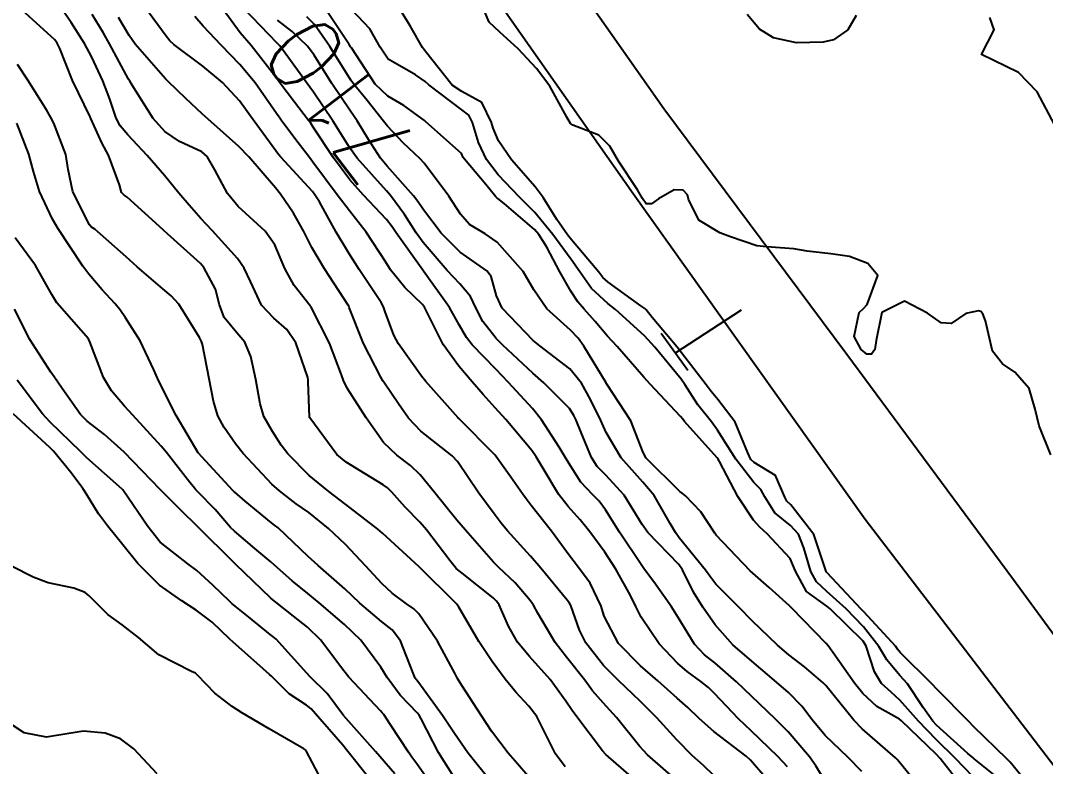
# Model space of a CAD drawing. Header units: metres. Extents: x 298520 to 308411, y 7433745 to 7450750.
# Drawn here: x 300115.2 to 300170.5, y 7449131.2 to 7449171.5 of the extents above; entities that cross this region are included whole.
import ezdxf
from ezdxf.enums import TextEntityAlignment as Align

# ---------------------------------------------------------------- set-up
doc = ezdxf.new("R2010")
doc.units = ezdxf.units.M
doc.header["$LTSCALE"] = 10
for name, color, linetype in [('Cotas', 45, 'Continuous'), ('Curvas de Nivel 1m', 11, 'Continuous'), ('Curvas de Nivel 5m', 15, 'Continuous'), ('Linha Férrea', 251, 'TRACKS'), ('Pórtico', 62, 'Continuous')]:
    doc.layers.add(name, color=color, linetype=linetype)
doc.styles.add('Style-STANDARD', font='STANDARD.shx')
doc.linetypes.add('TRACKS', pattern='A,0.15,[130,ltypeshp.shx,S=0.25,R=0,X=0,Y=0],0.15', length=0.3)

msp = doc.modelspace()

# ---------------------------------------------------------------- linework, layer by layer
at = {"layer": 'Curvas de Nivel 1m', "flags": 128}
for points, elevation in [([(300144.626, 7449131.214), (300144.111, 7449131.915), (300143.571, 7449132.998), (300143.099, 7449133.926), (300142.669, 7449134.49), (300141.966, 7449135.231), (300141.39, 7449135.949), (300140.697, 7449136.895), (300139.972, 7449137.967), (300138.887, 7449139.822), (300138.789, 7449139.979), (300138.734, 7449140.042), (300136.753, 7449142), (300134.78, 7449143.814), (300134.524, 7449144.033), (300132.796, 7449145.369), (300131.883, 7449146.059), (300130.816, 7449146.924), (300129.662, 7449148.088), (300129.314, 7449148.569), (300128.845, 7449149.298), (300128.374, 7449150.105), (300128.17, 7449150.796), (300127.938, 7449152.109), (300127.667, 7449153.337), (300127.355, 7449154.115), (300126.908, 7449154.613), (300126.224, 7449155.439), (300125.977, 7449156.134), (300125.761, 7449156.968), (300125.136, 7449158.138), (300124.946, 7449158.356), (300123.176, 7449159.961), (300122.972, 7449160.141), (300122.942, 7449160.17), (300120.99, 7449161.931), (300120.841, 7449162.042), (300120.689, 7449162.195), (300120.588, 7449162.607), (300119.984, 7449164.206), (300119.646, 7449164.828), (300119.042, 7449166.173), (300119.023, 7449166.22), (300118.999, 7449166.265), (300118.051, 7449168.23), (300117.368, 7449169.958), (300117.231, 7449170.239), (300117.095, 7449170.42), (300115.322, 7449172.047)], 702), ([(300148.617, 7449130.317), (300146.824, 7449131.878), (300146.636, 7449132.078), (300145.253, 7449133.901), (300145.007, 7449134.246), (300144.671, 7449134.761), (300143.811, 7449135.919), (300142.701, 7449137.16), (300142.063, 7449137.94), (300141.569, 7449138.795), (300141.065, 7449139.955), (300140.93, 7449140.152), (300140.737, 7449140.33), (300139.075, 7449141.651), (300138.752, 7449141.91), (300138.686, 7449141.981), (300138.399, 7449142.343), (300137.139, 7449143.996), (300136.787, 7449144.404), (300135.999, 7449145.216), (300135.278, 7449146.023), (300135.037, 7449146.258), (300134.807, 7449146.426), (300133.836, 7449147.016), (300132.819, 7449147.638), (300132.316, 7449148.055), (300130.853, 7449150.033), (300130.836, 7449150.053), (300130.835, 7449150.07), (300130.77, 7449151.969), (300130.759, 7449152.072), (300130.736, 7449152.211), (300130.106, 7449154.082), (300129.614, 7449154.793), (300128.916, 7449155.413), (300128.243, 7449156.107), (300127.653, 7449157.395), (300127.316, 7449158.116), (300126.95, 7449158.62), (300125.584, 7449160.134), (300124.979, 7449160.78), (300124.341, 7449161.504), (300123.793, 7449162.158), (300123.007, 7449163.097), (300122.082, 7449164.179), (300121.034, 7449165.303), (300120.623, 7449165.781), (300120.412, 7449166.199), (300120.066, 7449167.218), (300119.685, 7449168.211), (300119.083, 7449169.527), (300118.701, 7449170.224), (300117.975, 7449171.361), (300117.365, 7449172.237)], 703), ([(300156.164, 7449129.774), (300154.631, 7449131.563), (300154.387, 7449131.792), (300152.652, 7449133.11), (300151.858, 7449133.822), (300151.242, 7449134.405), (300150.674, 7449134.921), (300149.635, 7449135.85), (300148.695, 7449136.664), (300147.511, 7449137.872), (300146.727, 7449139.332), (300146.609, 7449139.759), (300146.568, 7449139.882), (300145.972, 7449141.118), (300145.404, 7449141.9), (300144.765, 7449142.718), (300143.89, 7449143.919), (300142.797, 7449145.309), (300142.524, 7449145.658), (300142.321, 7449145.937), (300141.693, 7449146.828), (300140.886, 7449147.959), (300140.824, 7449148.035), (300138.905, 7449149.979), (300138.879, 7449150.006), (300138.853, 7449150.037), (300137.105, 7449151.998), (300136.877, 7449152.288), (300135.64, 7449154.019), (300135.377, 7449154.493), (300134.92, 7449155.759), (300134.824, 7449156.031), (300134.694, 7449156.264), (300133.517, 7449158.044), (300132.956, 7449158.916), (300132.271, 7449160.057), (300131.373, 7449161.682), (300131.131, 7449162.069), (300130.996, 7449162.246), (300129.294, 7449164.096), (300129.171, 7449164.244), (300129.026, 7449164.437), (300127.795, 7449166.112), (300127.053, 7449167.141), (300126.142, 7449168.129), (300125.076, 7449168.994), (300123.513, 7449170.164), (300123.294, 7449170.366), (300123.097, 7449170.624), (300121.953, 7449172.182)], 706), ([(300158.62, 7449130.496), (300158.153, 7449131.272), (300157.813, 7449131.752), (300156.653, 7449133.095), (300155.98, 7449133.777), (300154.675, 7449135.026), (300153.87, 7449135.798), (300152.693, 7449136.813), (300152.136, 7449137.257), (300151.613, 7449137.826), (300150.724, 7449139.271), (300150.366, 7449139.844), (300149.412, 7449141.187), (300148.911, 7449141.858), (300148.756, 7449142.072), (300147.56, 7449143.872), (300146.795, 7449145.079), (300146.454, 7449145.54), (300146.111, 7449145.89), (300145.477, 7449146.567), (300144.82, 7449147.584), (300144.631, 7449147.912), (300144.3, 7449148.446), (300143.352, 7449149.925), (300142.859, 7449150.533), (300141.576, 7449151.943), (300140.884, 7449152.666), (300139.602, 7449153.97), (300139.298, 7449154.366), (300138.914, 7449155.059), (300138.38, 7449155.985), (300136.991, 7449157.951), (300136.954, 7449158), (300135.514, 7449160.022), (300135.294, 7449160.343), (300134.98, 7449160.737), (300133.743, 7449162.043), (300133.005, 7449162.877), (300132.128, 7449164.059), (300131.039, 7449165.72), (300130.898, 7449165.928), (300130.787, 7449166.074), (300130.028, 7449167.061), (300129.242, 7449168.097), (300129.066, 7449168.335), (300127.68, 7449170.114), (300127.1, 7449170.795), (300126.128, 7449172.13)], 708), ([(300160.625, 7449130.963), (300159.869, 7449131.728), (300158.65, 7449132.91), (300157.956, 7449133.751), (300157.398, 7449134.487), (300156.677, 7449135.219), (300156.036, 7449135.776), (300154.694, 7449136.918), (300153.679, 7449137.8), (300152.719, 7449138.868), (300152.048, 7449139.82), (300151.554, 7449140.641), (300150.956, 7449141.837), (300150.757, 7449142.12), (300149.089, 7449143.857), (300148.787, 7449144.285), (300147.808, 7449145.87), (300146.813, 7449146.936), (300146.345, 7449147.414), (300146.053, 7449147.892), (300145.492, 7449149.251), (300145.22, 7449149.904), (300145.102, 7449150.153), (300144.859, 7449150.533), (300143.471, 7449151.924), (300142.881, 7449152.443), (300141.268, 7449153.946), (300140.907, 7449154.321), (300140.177, 7449155.223), (300139.812, 7449155.967), (300139.529, 7449156.571), (300138.936, 7449157.259), (300138.262, 7449157.987), (300136.965, 7449159.498), (300136.596, 7449160.006), (300135.967, 7449161), (300135.205, 7449162.027), (300134.997, 7449162.272), (300133.403, 7449164.046), (300133.028, 7449164.556), (300132.093, 7449166.06), (300131.058, 7449167.592), (300130.858, 7449167.87), (300130.701, 7449168.075), (300129.668, 7449169.507), (300129.239, 7449170.098), (300129.166, 7449170.171), (300129.094, 7449170.238), (300127.298, 7449172.118)], 709), ([(300166.623, 7449130.69), (300165.688, 7449131.659), (300164.648, 7449132.686), (300163.688, 7449133.68), (300162.674, 7449134.809), (300162.217, 7449135.236), (300161.699, 7449135.705), (300161.31, 7449136.332), (300160.87, 7449137.717), (300160.707, 7449137.982), (300158.931, 7449139.738), (300158.734, 7449139.885), (300157.649, 7449140.663), (300157.059, 7449141.765), (300156.763, 7449142.454), (300155.516, 7449143.779), (300155.131, 7449144.13), (300154.79, 7449144.517), (300153.943, 7449145.799), (300152.949, 7449147.681), (300152.873, 7449147.809), (300152.824, 7449147.871), (300151.068, 7449149.837), (300150.976, 7449149.96), (300150.856, 7449150.11), (300149.207, 7449151.857), (300148.878, 7449152.226), (300147.425, 7449153.875), (300146.908, 7449154.432), (300146.251, 7449155.225), (300145.655, 7449155.899), (300145.318, 7449156.295), (300144.932, 7449156.866), (300144.334, 7449157.916), (300143.638, 7449159.248), (300143.202, 7449159.928), (300142.975, 7449160.187), (300141.335, 7449161.601), (300140.992, 7449161.859), (300140.938, 7449161.896), (300140.89, 7449161.952), (300140.351, 7449162.612), (300139.189, 7449163.978), (300139.129, 7449164.083), (300139.026, 7449164.301), (300137.116, 7449165.999), (300137.044, 7449166.065), (300135.919, 7449166.885), (300135.056, 7449167.377), (300134.373, 7449168.037), (300133.092, 7449169.984), (300133.048, 7449170.05), (300132.967, 7449170.179), (300131.723, 7449172.064)], 712), ([(300167.77, 7449130.779), (300166.699, 7449131.649), (300166.634, 7449131.696), (300166.355, 7449131.935), (300164.66, 7449133.458), (300164.46, 7449133.672), (300163.931, 7449134.417), (300163.098, 7449135.686), (300162.687, 7449136.143), (300161.979, 7449136.984), (300161.548, 7449137.707), (300160.719, 7449138.769), (300159.78, 7449139.73), (300158.742, 7449140.675), (300158.184, 7449141.185), (300157.873, 7449141.753), (300157.495, 7449143.03), (300157.214, 7449143.756), (300156.788, 7449144.221), (300155.936, 7449144.914), (300155.398, 7449145.781), (300155.187, 7449146.165), (300154.811, 7449146.553), (300153.825, 7449147.8), (300152.846, 7449149.371), (300152.516, 7449149.815), (300151.781, 7449150.745), (300151.076, 7449151.837), (300150.877, 7449152.122), (300149.467, 7449153.854), (300148.909, 7449154.459), (300147.339, 7449155.876), (300146.926, 7449156.203), (300146.051, 7449157.01), (300145.421, 7449157.903), (300144.953, 7449158.578), (300143.956, 7449159.92), (300142.985, 7449161.101), (300142.171, 7449161.938), (300141.011, 7449163.135), (300140.382, 7449163.96), (300139.947, 7449164.881), (300139.633, 7449165.971), (300139.428, 7449166.355), (300139.05, 7449166.646), (300137.281, 7449167.998), (300137.066, 7449168.182), (300136.551, 7449168.528), (300135.083, 7449169.381), (300134.652, 7449170.034), (300134.088, 7449171.02), (300133.113, 7449172.036)], 713), ([(300170.141, 7449129.605), (300168.631, 7449131.463), (300168.554, 7449131.543), (300168.473, 7449131.622), (300166.659, 7449133.39), (300166.395, 7449133.653), (300164.68, 7449135.41), (300164.43, 7449135.673), (300162.7, 7449137.387), (300162.562, 7449137.553), (300162.457, 7449137.694), (300160.731, 7449139.579), (300160.596, 7449139.721), (300158.752, 7449141.673), (300158.721, 7449141.709), (300158.704, 7449141.741), (300158.686, 7449141.808), (300158.037, 7449143.747), (300156.799, 7449145.336), (300156.583, 7449145.546), (300156.472, 7449145.765), (300155.968, 7449146.926), (300154.821, 7449147.634), (300154.652, 7449147.792), (300154.477, 7449148.145), (300153.793, 7449149.801), (300152.865, 7449151.023), (300152.506, 7449151.452), (300152.234, 7449151.82), (300150.899, 7449153.549), (300150.661, 7449153.842), (300149.322, 7449155.453), (300149.003, 7449155.859), (300148.924, 7449155.935), (300148.717, 7449156.07), (300146.938, 7449157.358), (300146.666, 7449157.61), (300146.439, 7449157.888), (300144.969, 7449159.633), (300144.749, 7449159.912), (300144.169, 7449160.731), (300143.445, 7449161.925), (300143.001, 7449162.496), (300141.732, 7449163.943), (300141.033, 7449164.976), (300140.739, 7449165.654), (300140.66, 7449165.956), (300140.125, 7449167.035), (300139.059, 7449167.627), (300138.529, 7449167.985), (300137.09, 7449169.788), (300136.936, 7449170.002), (300136.265, 7449171.173), (300135.738, 7449172.014)], 714), ([(300150.62, 7449130.507), (300149.071, 7449131.856), (300148.64, 7449132.321), (300147.39, 7449133.873), (300146.671, 7449134.659), (300146.106, 7449135.317), (300145.688, 7449135.895), (300144.701, 7449137.129), (300144.088, 7449137.916), (300143.147, 7449139.508), (300142.911, 7449139.928), (300142.735, 7449140.188), (300141.938, 7449141.136), (300141.054, 7449141.955), (300140.757, 7449142.245), (300139.249, 7449143.975), (300138.788, 7449144.523), (300137.59, 7449145.992), (300136.812, 7449146.954), (300136.279, 7449147.47), (300135.539, 7449148.019), (300134.833, 7449148.703), (300133.887, 7449150.04), (300132.869, 7449151.642), (300132.676, 7449152.052), (300132.569, 7449152.362), (300131.911, 7449154.06), (300130.922, 7449156.007), (300130.898, 7449156.045), (300130.871, 7449156.071), (300130.016, 7449157.166), (300129.513, 7449158.091), (300128.962, 7449159.373), (300128.447, 7449160.105), (300126.986, 7449161.442), (300126.407, 7449162.126), (300125.725, 7449163.42), (300125.31, 7449164.137), (300125.025, 7449164.374), (300123.818, 7449164.946), (300123.036, 7449165.47), (300122.404, 7449166.176), (300121.27, 7449167.979), (300121.135, 7449168.189), (300121.065, 7449168.308), (300120.05, 7449170.206), (300119.71, 7449170.822), (300119.109, 7449171.791)], 704), ([(300156.627, 7449131.21), (300156.094, 7449131.775), (300154.654, 7449133.163), (300153.986, 7449133.797), (300152.677, 7449135.175), (300152.355, 7449135.491), (300151.945, 7449135.821), (300151.216, 7449136.36), (300150.693, 7449136.805), (300149.698, 7449137.85), (300148.727, 7449139.292), (300148.439, 7449139.863), (300148.147, 7449140.458), (300147.361, 7449141.874), (300146.767, 7449142.793), (300145.956, 7449143.892), (300145.43, 7449144.541), (300144.796, 7449145.252), (300144.273, 7449145.915), (300143.433, 7449147.308), (300143.066, 7449147.928), (300142.828, 7449148.266), (300141.431, 7449149.944), (300140.859, 7449150.569), (300140.197, 7449151.291), (300139.608, 7449151.969), (300138.885, 7449152.818), (300138.052, 7449153.989), (300137.172, 7449155.746), (300137.038, 7449155.999), (300136.924, 7449156.14), (300135.976, 7449157.057), (300135.2, 7449158.026), (300134.949, 7449158.424), (300133.884, 7449160.041), (300132.984, 7449161.192), (300132.328, 7449162.057), (300131.019, 7449163.825), (300130.827, 7449164.073), (300130.042, 7449165.094), (300129.307, 7449166.096), (300129.194, 7449166.247), (300129.046, 7449166.453), (300127.895, 7449168.112), (300127.077, 7449169.092), (300126.062, 7449170.13), (300125.103, 7449171.154), (300124.64, 7449171.679)], 707), ([(300165.704, 7449130.577), (300164.85, 7449131.668), (300164.636, 7449131.896), (300162.776, 7449133.689), (300162.664, 7449133.775), (300161.436, 7449134.474), (300160.677, 7449135.169), (300160.242, 7449135.724), (300159.076, 7449137.36), (300158.815, 7449137.739), (300158.705, 7449137.872), (300156.846, 7449139.768), (300156.792, 7449139.828), (300156.734, 7449139.901), (300155.636, 7449140.889), (300154.752, 7449141.655), (300154.609, 7449141.791), (300152.781, 7449143.702), (300152.705, 7449143.811), (300151.945, 7449144.973), (300151.112, 7449145.835), (300150.933, 7449145.967), (300150.805, 7449146.066), (300149.003, 7449147.858), (300148.827, 7449148.159), (300148.164, 7449149.867), (300146.873, 7449151.856), (300146.865, 7449151.872), (300146.839, 7449151.915), (300145.628, 7449153.899), (300145.332, 7449154.328), (300144.912, 7449154.771), (300143.637, 7449155.923), (300142.933, 7449156.94), (300142.362, 7449157.936), (300140.966, 7449159.517), (300140.308, 7449159.96), (300139.47, 7449160.464), (300138.983, 7449161.02), (300138.352, 7449161.986), (300137.02, 7449163.779), (300136.807, 7449164.003), (300135.881, 7449164.867), (300135.04, 7449165.765), (300134.83, 7449166.032), (300133.953, 7449167.142), (300133.215, 7449168.048), (300133.066, 7449168.256), (300131.931, 7449170.062), (300131.105, 7449171.257), (300130.698, 7449171.666)], 711), ([(300160.318, 7449171.728), (300159.878, 7449170.959), (300159.1, 7449170.425), (300158.545, 7449170.299), (300157.098, 7449170.263), (300155.859, 7449170.537), (300155.105, 7449171.002), (300154.442, 7449171.797)], 716), ([(300171.045, 7449165.816), (300170.091, 7449167.61), (300169.078, 7449168.656), (300167.093, 7449169.64), (300167.774, 7449170.965), (300167.536, 7449171.636)], 716), ([(300142.621, 7449130.733), (300142.06, 7449131.372), (300141.546, 7449131.946), (300140.651, 7449133.143), (300140.106, 7449133.966), (300139.055, 7449135.601), (300138.819, 7449135.979), (300138.687, 7449136.227), (300137.741, 7449137.99), (300136.728, 7449139.462), (300136.456, 7449139.73), (300136.068, 7449140.01), (300135.291, 7449140.574), (300134.744, 7449141.097), (300133.881, 7449142.039), (300132.77, 7449143.198), (300131.864, 7449144.059), (300130.791, 7449144.927), (300130.119, 7449145.403), (300129.208, 7449146.094), (300128.808, 7449146.458), (300127.256, 7449148.116), (300126.838, 7449148.637), (300126.231, 7449149.513), (300125.883, 7449150.135), (300125.653, 7449150.931), (300125.428, 7449152.142), (300125.058, 7449153.99), (300125.005, 7449154.148), (300124.975, 7449154.22), (300124.905, 7449154.375), (300123.79, 7449156.161), (300123.379, 7449156.615), (300122.931, 7449156.99), (300121.532, 7449158.184), (300120.951, 7449158.726), (300119.258, 7449160.216), (300119.083, 7449160.327), (300118.975, 7449160.443), (300118.075, 7449162.229), (300117.811, 7449163.432), (300117.697, 7449164.233), (300117.04, 7449165.935), (300116.88, 7449166.242), (300116.64, 7449166.651), (300115.644, 7449168.254), (300115.075, 7449169.095)], 701), ([(300138.62, 7449130.678), (300137.793, 7449131.988), (300136.853, 7449133.806), (300136.746, 7449133.999), (300136.664, 7449134.102), (300135.729, 7449135.07), (300135.032, 7449136.025), (300134.691, 7449136.589), (300133.601, 7449138.041), (300132.721, 7449138.887), (300131.35, 7449140.064), (300130.738, 7449140.566), (300129.908, 7449141.246), (300128.953, 7449142.097), (300128.755, 7449142.272), (300127.893, 7449142.981), (300126.78, 7449143.914), (300126.577, 7449144.123), (300125.739, 7449145.083), (300124.802, 7449146.042), (300124.7, 7449146.151), (300124.256, 7449146.71), (300123.122, 7449148.167), (300122.836, 7449148.513), (300121.301, 7449150.186), (300120.858, 7449150.666), (300120.152, 7449151.487), (300119.714, 7449152.207), (300118.98, 7449154.141), (300118.952, 7449154.219), (300118.934, 7449154.251), (300118.904, 7449154.289), (300117.212, 7449156.237), (300116.927, 7449156.69), (300116.06, 7449158.249), (300114.965, 7449159.751)], 699), ([(300137.588, 7449129.99), (300136.627, 7449131.37), (300136.364, 7449131.738), (300136.168, 7449132.007), (300135.196, 7449133.481), (300134.837, 7449134.027), (300134.76, 7449134.125), (300134.665, 7449134.233), (300132.963, 7449136.047), (300132.688, 7449136.389), (300131.436, 7449138.063), (300130.72, 7449138.751), (300129.974, 7449139.33), (300129.012, 7449140.096), (300128.86, 7449140.224), (300128.735, 7449140.333), (300126.868, 7449142.119), (300126.755, 7449142.228), (300124.802, 7449144.15), (300123.892, 7449145.059), (300122.803, 7449146.146), (300122.778, 7449146.17), (300120.833, 7449148.19), (300119.773, 7449149.137), (300118.849, 7449149.86), (300118.484, 7449150.224), (300117.486, 7449151.614), (300117.063, 7449152.238), (300116.877, 7449152.506), (300115.747, 7449154.252), (300114.919, 7449155.901)], 698), ([(300135.43, 7449130.827), (300134.63, 7449131.77), (300134.398, 7449132.032), (300132.662, 7449133.985), (300132.614, 7449134.051), (300131.78, 7449135.17), (300130.878, 7449136.068), (300130.686, 7449136.259), (300129.028, 7449138.095), (300128.86, 7449138.243), (300128.715, 7449138.354), (300127.543, 7449139.294), (300126.731, 7449139.949), (300126.637, 7449140.027), (300126.529, 7449140.123), (300125.621, 7449141.016), (300124.749, 7449141.807), (300124.263, 7449142.155), (300122.77, 7449143.332), (300122.109, 7449144.177), (300120.802, 7449146.098), (300120.765, 7449146.153), (300120.728, 7449146.191), (300118.828, 7449147.885), (300118.473, 7449148.224), (300116.848, 7449149.796), (300116.435, 7449150.244), (300115.068, 7449152.061)], 697), ([(300134.041, 7449130.613), (300132.911, 7449132.047), (300132.638, 7449132.376), (300131.155, 7449134.073), (300130.926, 7449134.337), (300130.668, 7449134.54), (300129.734, 7449135.145), (300128.779, 7449136.099), (300128.684, 7449136.199), (300127.993, 7449136.808), (300126.71, 7449137.937), (300126.519, 7449138.123), (300125.591, 7449139.007), (300124.728, 7449139.663), (300123.945, 7449140.158), (300122.741, 7449141.009), (300121.571, 7449142.182), (300120.768, 7449143.181), (300119.94, 7449144.203), (300119.445, 7449144.866), (300118.8, 7449145.91), (300118.601, 7449146.222), (300117.971, 7449147.073), (300117.017, 7449148.238), (300116.835, 7449148.432), (300114.853, 7449150.26)], 696), ([(300122.62, 7449130.842), (300121.357, 7449132.183), (300120.641, 7449132.721), (300119.811, 7449133.037), (300118.647, 7449133.145), (300117.857, 7449133.015), (300116.642, 7449132.819), (300115.44, 7449133.048), (300114.656, 7449133.559)], 694)]:
    msp.add_lwpolyline(points, dxfattribs=dict(at, elevation=elevation))
at = {"layer": 'Curvas de Nivel 5m', "flags": 128}
for points, elevation in [([(300170.83, 7449148.046), (300170.196, 7449149.607), (300169.975, 7449150.496), (300169.65, 7449151.612), (300168.882, 7449152.49), (300168.213, 7449152.956), (300167.685, 7449153.638), (300167.296, 7449155.265), (300167.153, 7449155.647), (300167.05, 7449155.774), (300166.924, 7449155.806), (300166.246, 7449155.657), (300165.456, 7449155.123), (300164.918, 7449155.165), (300164.176, 7449155.677), (300162.929, 7449156.329), (300161.715, 7449155.708), (300161.405, 7449154.21), (300161.324, 7449153.714), (300161.151, 7449153.464), (300160.899, 7449153.469), (300160.604, 7449153.723), (300160.221, 7449154.416), (300160.492, 7449155.724), (300160.714, 7449155.934), (300160.927, 7449156.143), (300161.499, 7449157.712), (300160.953, 7449158.366), (300159.958, 7449158.73), (300158.96, 7449158.888), (300157.688, 7449159.027), (300156.964, 7449159.142), (300155.488, 7449159.26), (300154.966, 7449159.304), (300153.545, 7449159.804), (300152.975, 7449160.021), (300151.844, 7449160.69), (300151.288, 7449161.836), (300151.226, 7449162.067), (300150.998, 7449162.316), (300150.513, 7449162.329), (300149.658, 7449161.853), (300149.277, 7449161.57), (300148.99, 7449161.575), (300148.806, 7449161.862), (300148.529, 7449162.336), (300147.507, 7449163.875), (300147.031, 7449164.689), (300146.435, 7449165.287), (300145.042, 7449165.821), (300144.911, 7449165.911), (300144.708, 7449166.252), (300143.808, 7449167.923), (300143.077, 7449168.868), (300142.088, 7449169.94), (300141.102, 7449170.835), (300140.533, 7449171.384), (300140.269, 7449171.963)], 715), ([(300152.622, 7449130.761), (300152.088, 7449131.279), (300151.486, 7449131.827), (300150.645, 7449132.669), (300149.57, 7449133.851), (300148.672, 7449134.763), (300147.502, 7449135.872), (300146.695, 7449136.671), (300145.736, 7449137.895), (300145.405, 7449138.585), (300144.929, 7449139.907), (300144.863, 7449140.037), (300144.736, 7449140.196), (300143.315, 7449141.924), (300142.763, 7449142.576), (300141.509, 7449143.949), (300141.179, 7449144.346), (300140.792, 7449144.859), (300139.976, 7449145.968), (300138.82, 7449147.688), (300138.539, 7449147.983), (300136.843, 7449149.324), (300136.181, 7449150.01), (300135.634, 7449150.792), (300134.872, 7449151.908), (300134.795, 7449152.031), (300134.676, 7449152.232), (300133.741, 7449154.042), (300132.978, 7449155.994), (300132.955, 7449156.05), (300132.924, 7449156.108), (300131.638, 7449158.063), (300130.96, 7449159.229), (300130.522, 7449160.077), (300129.966, 7449161.069), (300129.268, 7449162.096), (300128.998, 7449162.434), (300127.557, 7449164.115), (300127.028, 7449164.675), (300125.374, 7449166.137), (300125.046, 7449166.426), (300124.156, 7449167.256), (300123.202, 7449168.168), (300123.065, 7449168.313), (300121.43, 7449170.187), (300121.098, 7449170.66), (300120.536, 7449171.627)], 705), ([(300164.127, 7449129.675), (300162.631, 7449131.504), (300162.542, 7449131.602), (300162.447, 7449131.693), (300160.656, 7449133.266), (300160.195, 7449133.725), (300158.681, 7449135.591), (300158.618, 7449135.676), (300158.554, 7449135.742), (300157.535, 7449136.601), (300156.698, 7449137.261), (300156.083, 7449137.776), (300154.722, 7449139.085), (300154.006, 7449139.797), (300152.746, 7449141.07), (300152.424, 7449141.489), (300152.198, 7449141.818), (300150.779, 7449143.568), (300150.571, 7449143.842), (300150.293, 7449144.34), (300149.425, 7449145.854), (300148.81, 7449146.573), (300147.645, 7449147.872), (300146.843, 7449149.249), (300146.555, 7449149.884), (300145.988, 7449151.017), (300145.503, 7449151.901), (300144.885, 7449152.687), (300143.257, 7449153.926), (300142.906, 7449154.205), (300141.236, 7449155.947), (300140.93, 7449156.611), (300140.643, 7449157.658), (300140.399, 7449157.958), (300138.958, 7449158.97), (300137.93, 7449159.99), (300136.985, 7449161.245), (300136.687, 7449161.701), (300136.453, 7449162.008), (300135.017, 7449163.607), (300134.672, 7449164.034), (300134.023, 7449165.051), (300133.41, 7449166.046), (300133.048, 7449166.574), (300132.033, 7449168.06), (300131.086, 7449169.592), (300130.735, 7449170.075), (300129.891, 7449170.878), (300129.107, 7449171.482)], 710), ([(300140.618, 7449130.43), (300139.368, 7449131.973), (300138.648, 7449133.004), (300138.002, 7449133.987), (300136.681, 7449135.813), (300136.597, 7449135.916), (300136.537, 7449136.002), (300136.42, 7449136.271), (300135.743, 7449138.015), (300135.297, 7449138.599), (300134.723, 7449139.052), (300133.547, 7449140.042), (300132.74, 7449140.806), (300131.306, 7449142.064), (300130.76, 7449142.559), (300129.151, 7449144.094), (300128.939, 7449144.252), (300128.786, 7449144.367), (300127.372, 7449145.539), (300126.802, 7449146.02), (300126.752, 7449146.07), (300126.704, 7449146.121), (300124.833, 7449148.15), (300123.647, 7449150.162), (300122.868, 7449151.692), (300122.636, 7449152.172), (300122.436, 7449152.618), (300121.702, 7449154.182), (300120.915, 7449155.421), (300120.597, 7449155.872), (300120.332, 7449156.199), (300119.658, 7449156.937), (300118.938, 7449157.776), (300118.613, 7449158.223), (300117.913, 7449159.276), (300117.275, 7449160.237), (300116.978, 7449160.744), (300116.269, 7449162.247), (300115.942, 7449163.318), (300115.687, 7449164.253), (300115.04, 7449165.925)], 700), ([(300131.335, 7449130.784), (300130.65, 7449132.08), (300130.633, 7449132.103), (300130.537, 7449132.178), (300128.65, 7449133.269), (300127.22, 7449134.114), (300126.666, 7449134.468), (300125.722, 7449135.183), (300124.799, 7449136.148), (300124.685, 7449136.271), (300124.475, 7449136.363), (300122.699, 7449137.254), (300121.612, 7449138.181), (300120.72, 7449138.868), (300119.958, 7449139.434), (300119.159, 7449140.214), (300118.953, 7449140.435), (300118.737, 7449140.61), (300118.123, 7449140.842), (300116.742, 7449141.131), (300115.934, 7449141.441), (300114.751, 7449142.044)], 695)]:
    msp.add_lwpolyline(points, dxfattribs=dict(at, elevation=elevation))
at = {"layer": 'Linha Férrea', "flags": 128}
for points in [[(298729.261, 7450749.95), (298734.809, 7450730.65), (298742.343, 7450703.451), (298750.119, 7450676.237), (298757.889, 7450649.199), (298765.189, 7450623.712), (298769.985, 7450606.424), (298776.494, 7450583.287), (298783.055, 7450560.248), (298788.164, 7450542.214), (298793.821, 7450521.584), (298798.125, 7450506.606), (298804.386, 7450484.418), (298809.295, 7450466.837), (298814.551, 7450448.858), (298819.559, 7450431.225), (298826.267, 7450408.649), (298831.926, 7450389.314), (298837.135, 7450370.779), (298842.092, 7450352.398), (298847.802, 7450331.823), (298852.149, 7450316.412), (298858.34, 7450294.769), (298862.969, 7450278.965), (298867.952, 7450260.088), (298870.924, 7450249.95), (298873.722, 7450238.982), (298878.355, 7450222.697), (298882.025, 7450210.358), (298885.603, 7450197.651), (298890.189, 7450181.049), (298894.637, 7450166.006), (298898.995, 7450149.812), (298904.361, 7450131.79), (298908.122, 7450117.709), (298911.93, 7450103.946), (298916.104, 7450089.039), (298920.554, 7450073.399), (298923.212, 7450064.319), (298926.468, 7450052.577), (298930.321, 7450038.956), (298934.723, 7450023.223), (298938.252, 7450011.622), (298941.509, 7449999.193), (298944.399, 7449989.651), (298947.701, 7449977.682), (298952.335, 7449961.49), (298956.967, 7449946.581), (298961.92, 7449929.017), (298965.909, 7449915.258), (298970.082, 7449900.905), (298973.936, 7449887.787), (298977.788, 7449874.853), (298981.549, 7449862.469), (298986.366, 7449847.197), (298989.852, 7449836.37), (298994.575, 7449822.337), (298999.437, 7449807.292), (299004.068, 7449794.269), (299008.7, 7449781.657), (299013.057, 7449770.328), (299018.285, 7449757.718), (299022.322, 7449748.037), (299026.817, 7449737.63), (299031.861, 7449726.852), (299036.814, 7449716.896), (299043.096, 7449705.205), (299047.821, 7449696.534), (299054.335, 7449685.572), (299060.664, 7449675.852), (299069.469, 7449663.104), (299077.541, 7449652.872), (299085.429, 7449643.336), (299089.832, 7449637.784), (299098.728, 7449628.561), (299107.993, 7449618.793), (299117.442, 7449610.031), (299127.077, 7449601.223), (299138.453, 7449591.782), (299150.409, 7449582.651), (299162.779, 7449573.982), (299174.004, 7449567.002), (299185.962, 7449560.295), (299199.698, 7449553.222), (299213.253, 7449547.024), (299227.033, 7449541.5), (299241.999, 7449536.525), (299258.424, 7449531.831), (299277.224, 7449527.814), (299295.935, 7449525.032), (299311.589, 7449523.57), (299326.876, 7449522.883), (299340.975, 7449522.747), (299353.572, 7449523.111), (299369.274, 7449524.069), (299382.826, 7449525.211), (299396.609, 7449526.717), (299414.178, 7449529.501), (299430.969, 7449532.603), (299440.142, 7449534.839), (299451.094, 7449537.487), (299469.666, 7449542.917), (299486.963, 7449547.755), (299510.376, 7449554.83), (299531.414, 7449561.037), (299544.903, 7449564.894), (299559.186, 7449569.068), (299590.197, 7449576.665), (299616.417, 7449582.259), (299645.03, 7449585.805), (299675.251, 7449587.635), (299705.522, 7449586.259), (299732.882, 7449582.825), (299762.581, 7449576.088), (299791.888, 7449566.944), (299816.217, 7449556.896), (299840.774, 7449544.781), (299859.676, 7449534.387), (299878.529, 7449521.308), (299897.376, 7449507.135), (299919.538, 7449486.991), (299927.658, 7449478.626), (299947.133, 7449456.962), (299961.499, 7449437.961), (299971.137, 7449424.784), (299981.869, 7449408.322), (299997.595, 7449383.682), (300016.228, 7449354.96), (300035.864, 7449324.687), (300055.136, 7449295.587), (300073.232, 7449268.397), (300085.868, 7449249.95), (300089.501, 7449244.778), (300101.211, 7449227.647), (300111.197, 7449214.14), (300124.752, 7449194.736), (300135.909, 7449179.759), (300148.296, 7449162.129), (300160.805, 7449144.566), (300173.129, 7449128.481), (300185.523, 7449112.088), (300198.402, 7449095.758), (300207.462, 7449083.98), (300220.094, 7449068.515), (300233.468, 7449051.744), (300246.778, 7449035.349), (300263.478, 7449015.076), (300277.526, 7448998.444), (300292.814, 7448981.501), (300306.688, 7448964.856), (300324.623, 7448944.393), (300340.398, 7448926.517), (300357.9, 7448907.843), (300372.755, 7448891.817), (300392.041, 7448871.054), (300410.717, 7448852.066), (300427.475, 7448834.137), (300439.245, 7448822.858), (300454.898, 7448806.525), (300473.448, 7448788.164), (300493.111, 7448768.808), (300511.705, 7448749.95), (300518.198, 7448743.612), (300525.672, 7448735.984), (300530.889, 7448730.361), (300538.141, 7448723.284), (300543.771, 7448717.624), (300548.924, 7448711.903), (300554.778, 7448706.093), (300562.444, 7448698.573), (300570.483, 7448690.198), (300580.06, 7448680.508), (300590.013, 7448670.628), (300599.102, 7448661.391), (300608.565, 7448651.702), (300616.68, 7448643.32), (300625.581, 7448633.859), (300633.62, 7448625.859), (300641.21, 7448617.858), (300649.582, 7448609.897), (300659.386, 7448599.72), (300667.387, 7448591.231), (300676.098, 7448582.784), (300683.871, 7448574.669), (300691.725, 7448567.153), (300703.33, 7448554.876), (300711.744, 7448546.351), (300718.093, 7448539.767), (300726.506, 7448530.983), (300733.153, 7448523.695), (300741.152, 7448514.418), (300747.426, 7448507.242), (300750.054, 7448504.018), (300758.169, 7448493.99), (300764.854, 7448485.238), (300772.251, 7448475.55), (300781.114, 7448462.855), (300788.178, 7448452.147), (300795.99, 7448439.115), (300802.712, 7448427.661), (300809.137, 7448414.665), (300814.959, 7448402.42), (300819.763, 7448391.601), (300824.722, 7448378.533), (300829.079, 7448366.59), (300833.249, 7448353.858), (300836.592, 7448342.438), (300839.822, 7448330.572), (300842.678, 7448317.912), (300845.758, 7448304.202), (300848.387, 7448291.169), (300849.927, 7448279.903), (300851.843, 7448266.756), (300852.632, 7448254.174), (300852.974, 7448249.95), (300853.718, 7448237.64), (300853.896, 7448226.066), (300854.164, 7448215.145), (300853.836, 7448203.832), (300853.598, 7448192.905), (300852.795, 7448182.25), (300851.991, 7448170.79), (300850.801, 7448159.302), (300849.223, 7448146.768), (300848.151, 7448135.486), (300846.96, 7448124.114), (300845.442, 7448113.546), (300844.222, 7448102.204), (300842.288, 7448090.385), (300840.978, 7448078.33), (300839.608, 7448068.386), (300838.209, 7448056.39), (300836.541, 7448045.166), (300835.023, 7448032.665), (300833.535, 7448020.341), (300832.284, 7448009.205), (300831.094, 7447998.637), (300829.874, 7447985.926), (300828.432, 7447973.713), (300826.546, 7447955.639), (300825.162, 7447943.391), (300824.986, 7447942.247), (300823.836, 7447930.96), (300822.657, 7447919.829), (300821.593, 7447909.075), (300820.243, 7447895.408), (300819.533, 7447885.934), (300818.679, 7447872.07), (300818.298, 7447858.799), (300817.927, 7447851.916), (300817.786, 7447841.862), (300817.933, 7447833.489), (300818.516, 7447815.843), (300820.361, 7447795.876), (300822.449, 7447776.733), (300825.922, 7447758.996), (300827.722, 7447750.217), (300828.687, 7447743.229), (300830.467, 7447731.539), (300833.751, 7447711.152), (300838.977, 7447681.969), (300842.161, 7447664.851), (300846.249, 7447643.566), (300856.898, 7447587.933), (300861.3, 7447564.706), (300863.731, 7447552.015), (300867.081, 7447534.8), (300870.251, 7447518.153), (300879.139, 7447471.406), (300882.717, 7447452.426), (300886.196, 7447433.436), (300890.621, 7447408.952), (300893.065, 7447393.996), (300894.895, 7447382.534), (300896.018, 7447374.923), (300897.056, 7447367.88), (300898.671, 7447355.202), (300899.884, 7447344.173), (300901.155, 7447328.57), (300902.425, 7447306.17), (300902.632, 7447290.927), (300902.643, 7447274.906), (300901.209, 7447249.806), (300899.894, 7447235.454), (300897.424, 7447214.973), (300896.24, 7447207.108, -0.017609), (300893.245, 7447191.067), (300890.79, 7447180.008), (300886.347, 7447162.337), (300883.122, 7447151.267), (300877.521, 7447133.871), (300873.858, 7447123.752), (300865.532, 7447103.056), (300859.822, 7447090.388), (300850.503, 7447071.406), (300846.315, 7447063.106), (300836.805, 7447045.834), (300827.664, 7447031.197), (300815.395, 7447013.014), (300803.069, 7446996.228), (300792.968, 7446983.245), (300781.446, 7446969.292), (300759.63, 7446945.435), (300748.36, 7446933.669), (300737.301, 7446922.447), (300720.178, 7446905.644), (300707.821, 7446893.561), (300697.057, 7446883.028), (300686.376, 7446872.224), (300676.506, 7446862.329), (300660.145, 7446845.845), (300651.989, 7446837.638), (300637.917, 7446823.835), (300624.102, 7446810.419), (300614.955, 7446801.573), (300610.107, 7446796.538), (300599.124, 7446785.64, 0.017844), (300588.776, 7446774.611), (300582.973, 7446768.596), (300572.807, 7446757.15), (300570.635, 7446754.423, -0.018804), (300566.868, 7446749.902, -0.021463), (300565.197, 7446747.771, 0.014089), (300560.744, 7446742.236), (300556.818, 7446737.065), (300549.018, 7446726.402), (300544.903, 7446720.152), (300542.989, 7446717.435), (300540.702, 7446714.014), (300534.516, 7446704.131), (300528.813, 7446694.775), (300525.37, 7446688.688), (300519.775, 7446678.443, 0.017217), (300513.559, 7446666.068), (300510.115, 7446659.471), (300505.35, 7446648.44), (300501.39, 7446638.953, 0.017957), (300498.447, 7446631.125), (300492.383, 7446614.647), (300488.086, 7446600.958), (300484.889, 7446590.082), (300482.448, 7446580.533), (300479.028, 7446566.174), (300474.999, 7446546.195), (300472.245, 7446530.076), (300469.723, 7446510.133), (300467.649, 7446494.09), (300465.343, 7446472.628), (300462.509, 7446448.283), (300460.589, 7446427.75), (300458.173, 7446403.459), (300455.716, 7446377.743), (300453.679, 7446357.578), (300451.179, 7446331.957), (300448.408, 7446302.907), (300446.096, 7446278.461), (300443.948, 7446255.986), (300443.327, 7446249.95), (300441.921, 7446236.026), (300439.714, 7446214.959), (300437.145, 7446189.663), (300434.772, 7446164.489), (300432.986, 7446145.942), (300427.675, 7446092.019), (300425.457, 7446069.071), (300422.052, 7446034.05), (300420.454, 7446017.74), (300416.946, 7445981.751), (300414.159, 7445952.95), (300410.686, 7445916.311), (300408.437, 7445891.812), (300405.718, 7445868.171), (300403.766, 7445842.739), (300401.654, 7445818.651), (300400.337, 7445806.143), (300399.876, 7445801.282), (300399.266, 7445794.558)], [(298905.363, 7450145.031), (298910.207, 7450124.873), (298915.002, 7450108.012), (298921.739, 7450085.266), (298926.98, 7450064.83), (298931.003, 7450051.742), (298934.224, 7450039.953), (298937.65, 7450027.983), (298940.458, 7450017.786), (298943.206, 7450008.624), (298945.866, 7449998.811), (298948.85, 7449988.084), (298952.218, 7449977.183), (298954.849, 7449967.637), (298957.892, 7449956.733), (298961.763, 7449943.848), (298964.896, 7449932.558), (298968.973, 7449920.293), (298972.372, 7449908.382), (298975.8, 7449896.208), (298979.287, 7449884.682), (298982.035, 7449875.079), (298985.463, 7449863.464), (298988.891, 7449853.475), (298994.252, 7449836.792), (298999.642, 7449820.007), (299004.122, 7449806.223), (299009.577, 7449791.55), (299017.072, 7449771.922), (299023.852, 7449755.78), (299031.351, 7449735.099), (299042.615, 7449714.768), (299049.157, 7449702.257), (299057.947, 7449687.795), (299067.128, 7449674.025), (299074.388, 7449663.764), (299083.266, 7449652.271), (299093.226, 7449640.21), (299104.865, 7449628.3), (299116.059, 7449616.929), (299127.188, 7449606.965), (299134.846, 7449600.398), (299146.061, 7449590.999), (299159.8, 7449581.134), (299172.881, 7449572.672), (299188.754, 7449563.553), (299203.487, 7449555.781), (299219.692, 7449548.782), (299229.285, 7449544.979), (299249.695, 7449538.196), (299264.418, 7449534.22), (299286.841, 7449530.183), (299305.276, 7449527.832), (299319.472, 7449527.113), (299340.209, 7449526.73), (299362.575, 7449527.496), (299380.335, 7449528.889), (299402.027, 7449531.43), (299418.393, 7449534.55), (299439.271, 7449538.773), (299455.546, 7449542.61), (299468.219, 7449546.447), (299486.071, 7449551.679), (299502.678, 7449556.429), (299521.873, 7449562.476), (299544.903, 7449569.511), (299558.765, 7449572.874), (299572.65, 7449576.475), (299589.389, 7449580.647), (299603.615, 7449583.903), (299623.713, 7449587.445), (299640.449, 7449589.67), (299657.813, 7449590.983), (299675.925, 7449591.554), (299694.255, 7449591.042), (299708.541, 7449590.126), (299722.182, 7449588.244), (299738.919, 7449585.56), (299759.653, 7449580.821), (299775.25, 7449576.474), (299786.436, 7449572.94), (299797.015, 7449569.282), (299807.003, 7449565.52), (299816.424, 7449561.561), (299823.596, 7449557.979), (299834.148, 7449553.022), (299842.943, 7449548.641), (299850.946, 7449544.045), (299857.58, 7449540.07), (299867.592, 7449534.039), (299879.685, 7449526.144), (299888.765, 7449519.647), (299901.686, 7449509.708), (299911.305, 7449500.703), (299920.635, 7449492.515), (299928.708, 7449484.626), (299935.814, 7449476.733), (299943.925, 7449467.258), (299951.104, 7449459.003), (299957.671, 7449450.784), (299963.484, 7449442.67), (299970.77, 7449432.303), (299976.475, 7449423.904), (299982.432, 7449414.862), (299988.891, 7449404.85), (299995.852, 7449394.443), (300002.312, 7449383.928), (300010.887, 7449370.223), (300018.781, 7449358.239), (300026.569, 7449345.892), (300033.388, 7449335.88), (300041.176, 7449324.037), (300049.358, 7449311.838), (300057.288, 7449299.745), (300065.47, 7449287.364), (300073.508, 7449275.701), (300081.011, 7449264.541), (300090.196, 7449251.298), (300091.164, 7449249.95), (300100.525, 7449236.167), (300109.403, 7449223.951), (300117.162, 7449213.187), (300127.336, 7449198.457), (300139.6, 7449181.446), (300149.952, 7449166.72), (300159.813, 7449153.466), (300168.75, 7449141.382), (300179.779, 7449126.346), (300190.932, 7449112.414), (300203.876, 7449095.222), (300217.308, 7449078.587), (300230.374, 7449062.005), (300242.887, 7449046.162), (300256.877, 7449029.774), (300272.777, 7449010.921), (300288.309, 7448992.868), (300306.303, 7448971.97), (300322.512, 7448953.54), (300337.055, 7448937.024), (300349.196, 7448923.521), (300363.433, 7448907.803), (300372.178, 7448898.27), (300387.649, 7448881.624), (300402.322, 7448866.086), (300417.298, 7448851.105), (300428.763, 7448838.962), (300440.716, 7448827.379), (300454.398, 7448813.148), (300467.461, 7448800.639), (300481.638, 7448785.533), (300502.227, 7448765.254), (300514.06, 7448753.852), (300517.826, 7448749.95), (300528.275, 7448738.976), (300540.783, 7448726.333), (300551.364, 7448715.261), (300568.358, 7448698.083), (300580.431, 7448686.447), (300591.073, 7448675.242), (300605.822, 7448659.996), (300619.827, 7448645.871), (300631.531, 7448633.85), (300641.93, 7448623.388), (300651.196, 7448614.132), (300663.21, 7448601.736), (300675.654, 7448588.967), (300686.366, 7448579.136), (300697.132, 7448567.001), (300714.307, 7448549.82), (300728.065, 7448535.254), (300742.189, 7448519.954), (300754.02, 7448506), (300763.608, 7448493.67), (300772.134, 7448482.969), (300781.594, 7448469.905), (300789.873, 7448457.453), (300798.087, 7448444.138), (300806.367, 7448430.378), (300809.353, 7448423.731), (300815.826, 7448410.715), (300822.176, 7448396.83), (300827.777, 7448382.459), (300832.26, 7448369.325), (300838.297, 7448352.647), (300842.655, 7448335.903), (300846.951, 7448318.72), (300850.061, 7448305.153), (300853.485, 7448286.05), (300855.912, 7448269.922), (300857.341, 7448249.95), (300858.33, 7448231.606), (300857.942, 7448206.205), (300856.925, 7448178.368), (300854.333, 7448156.855), (300851.333, 7448129.708), (300849.095, 7448108.502), (300845.739, 7448085.317), (300843.044, 7448064.17), (300840.396, 7448043.097), (300838.567, 7448030.951), (300837.041, 7448016.016), (300835.11, 7447994.958), (300832.975, 7447975.28), (300830.738, 7447953.623), (300829.108, 7447937.188), (300828.366, 7447933.435), (300827.045, 7447924.743), (300825.629, 7447910.191), (300824.268, 7447895.589), (300822.966, 7447881.617), (300821.953, 7447863.074), (300821.73, 7447846.352), (300821.738, 7447838.346), (300822.298, 7447822.796), (300823.264, 7447806.625), (300824.128, 7447792.391), (300826.211, 7447777.691), (300829.715, 7447760.435), (300831.501, 7447751.07), (300833.495, 7447738.255), (300836.415, 7447720.056), (300862.711, 7447579.549), (300879.787, 7447489.912), (300882.904, 7447473.371), (300886.736, 7447453.399), (300891.84, 7447425.61), (300894.824, 7447408.419), (300897.501, 7447392.308), (300900.259, 7447374.699), (300902.627, 7447356.768), (300903.989, 7447344.999), (300904.86, 7447335.88), (300905.847, 7447322.28), (300906.291, 7447313.022), (300906.573, 7447308.418), (300906.759, 7447298.893), (300906.88, 7447292.725, -0.006984), (300906.844, 7447284.829), (300906.695, 7447276.838), (300906.36, 7447267.883), (300905.744, 7447256.667), (300905.23, 7447249.95), (300904.292, 7447239.525), (300903.012, 7447227.25), (300901.034, 7447212.309), (300899.543, 7447202.921, -0.011988), (300897.909, 7447194.02), (300894.997, 7447180.769), (300891.356, 7447165.387), (300887.457, 7447151.115), (300883.301, 7447137.652), (300876.75, 7447119.219), (300874.099, 7447111.988), (300871.749, 7447106.138, -0.018309), (300868.914, 7447099.764, 0.011681), (300865.826, 7447093.061), (300860.469, 7447081.825), (300851.72, 7447064.422), (300846.208, 7447053.937), (300843.033, 7447048.479), (300836.89, 7447038.137), (300827.206, 7447022.921), (300821.11, 7447014.014), (300814.857, 7447005.089), (300809.628, 7446998.099), (300801.236, 7446986.884), (300791.122, 7446974.407), (300781.425, 7446962.969), (300774.943, 7446955.767), (300762.88, 7446942.762), (300751.299, 7446930.933), (300734.873, 7446914.565), (300727.949, 7446907.628), (300717.868, 7446897.443), (300705.6, 7446885.783), (300698.716, 7446879.048), (300668.127, 7446848.06), (300640.994, 7446821.407), (300627.442, 7446808.23), (300610.345, 7446790.697), (300597.443, 7446778.155), (300592.334, 7446772.486), (300571.229, 7446748.595), (300567.705, 7446744.65), (300564.743, 7446740.8), (300562.62, 7446737.769), (300551.356, 7446722.391), (300544.903, 7446712.981), (300541.869, 7446707.917), (300539.497, 7446704.103, 0.003437), (300530.37, 7446689.205, 0.010632), (300522.744, 7446675.931, 0.016565), (300518.05, 7446666.625, -0.011698), (300511.771, 7446653.868, 0.029635), (300510.132, 7446650.211), (300505.481, 7446638.898), (300500.314, 7446625.471), (300492.316, 7446601.197), (300488.229, 7446587.047), (300485.297, 7446575.185), (300482.347, 7446562.473), (300481.087, 7446556.089, 0.004599), (300479.148, 7446545.763), (300476.443, 7446530.265), (300474.645, 7446518.085), (300472.755, 7446502.987), (300471.297, 7446490.618), (300469.17, 7446472.092), (300467.901, 7446459.793), (300466.767, 7446449.806), (300465.445, 7446435.701), (300463.191, 7446412.592), (300462.659, 7446405.266), (300461.606, 7446397.228), (300459.608, 7446375.419), (300458.167, 7446361.3), (300456.938, 7446349.283), (300454.601, 7446324.341), (300452.383, 7446301.27), (300450.408, 7446280.731), (300448.612, 7446261.944), (300447.444, 7446249.79), (300445.943, 7446235.321), (300443.682, 7446213.965), (300443.009, 7446207.561), (300441.275, 7446189.511), (300439.198, 7446168.049), (300436.473, 7446140.607), (300434.029, 7446115.856), (300431.015, 7446085.098), (300427.797, 7446052.837), (300425.199, 7446025.415), (300423.636, 7446009.727), (300422.457, 7445994.573), (300421.615, 7445989.53), (300419.286, 7445963.664), (300415.807, 7445928.192), (300414.69, 7445917.527), (300413.782, 7445904.921), (300412.247, 7445888.391), (300411.949, 7445886.157), (300411.266, 7445881.618), (300410.692, 7445876.189), (300409.038, 7445857.286), (300407.606, 7445838.578), (300405.212, 7445812.517), (300404.532, 7445804.524), (300403.437, 7445794.141)]]:
    msp.add_lwpolyline(points, format="xyb", dxfattribs=at)
at = {"layer": 'Pórtico'}
for points in [[(300150.572, 7449153.544), (300154.131, 7449155.857)], [(300149.803, 7449154.604), (300151.251, 7449152.61)]]:
    msp.add_lwpolyline(points, dxfattribs=at)

# ---------------------------------------------------------------- texts
at = {"layer": 'Cotas', "style": 'Style-STANDARD'}
msp.add_text('710', height=4, rotation=127.2031, dxfattribs=at).set_placement((300132.481, 7449167.176, 710), align=Align.MIDDLE_CENTER)

doc.saveas('drawing.dxf')
